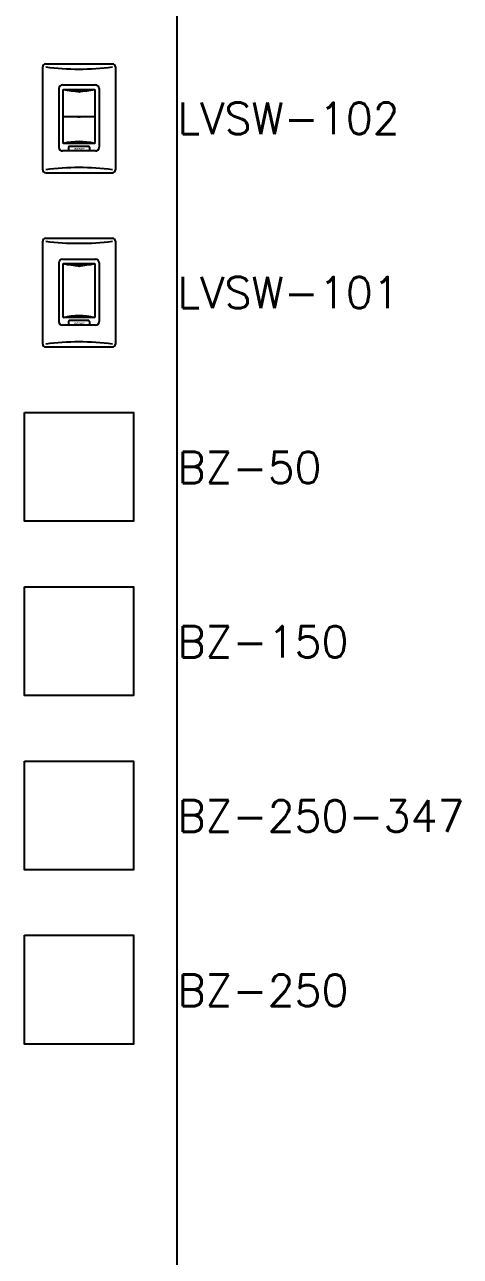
# Model space of a CAD drawing. Header units: inches. Extents: x -179 to 78, y 1 to 666.
# Drawn here: x -66.61 to -63.29, y 20.52 to 29.92 of the extents above; entities that cross this region are included whole.
import ezdxf

# ---------------------------------------------------------------- set-up
doc = ezdxf.new("R2010")
doc.units = ezdxf.units.IN
doc.header["$MEASUREMENT"] = 0
doc.styles.add('ROMANS', font='ROMANS.shx')

# ---------------------------------------------------------------- blocks, each defined once
blk = doc.blocks.new('LVSW-101')
h = blk.add_hatch(color=256)
edge = h.paths.add_edge_path()
edge.add_spline(control_points=[(-0.0277, -0.2322), (-0.0278, -0.2333), (-0.028, -0.2348), (-0.0281, -0.2362), (-0.0281, -0.2362), (-0.0281, -0.2362), (-0.0281, -0.2362), (-0.028, -0.236), (-0.0279, -0.2357), (-0.0278, -0.2354), (-0.0276, -0.2344), (-0.0273, -0.2335), (-0.0269, -0.2325), (-0.0269, -0.2325), (-0.0247, -0.2263), (-0.0247, -0.2263), (-0.0247, -0.2263), (-0.0225, -0.2263), (-0.0225, -0.2263), (-0.0225, -0.2263), (-0.0271, -0.2377), (-0.0271, -0.2377), (-0.0271, -0.2377), (-0.0296, -0.2377), (-0.0296, -0.2377), (-0.0296, -0.2377), (-0.0295, -0.2332), (-0.0295, -0.2332), (-0.0295, -0.232), (-0.0293, -0.2308), (-0.0292, -0.2296), (-0.0292, -0.2296), (-0.0292, -0.2296), (-0.0292, -0.2296), (-0.0296, -0.2308), (-0.03, -0.232), (-0.0304, -0.2332), (-0.0304, -0.2332), (-0.0322, -0.2377), (-0.0322, -0.2377), (-0.0322, -0.2377), (-0.0347, -0.2377), (-0.0347, -0.2377), (-0.0347, -0.2377), (-0.0345, -0.2263), (-0.0345, -0.2263), (-0.0345, -0.2263), (-0.0323, -0.2263), (-0.0323, -0.2263), (-0.0323, -0.2263), (-0.0326, -0.2325), (-0.0326, -0.2325), (-0.0327, -0.2335), (-0.0328, -0.2344), (-0.0329, -0.2354), (-0.033, -0.2357), (-0.033, -0.236), (-0.033, -0.2362), (-0.033, -0.2362), (-0.033, -0.2362), (-0.033, -0.2362), (-0.0325, -0.2348), (-0.0321, -0.2333), (-0.0317, -0.2322), (-0.0317, -0.2322), (-0.0294, -0.2263), (-0.0294, -0.2263), (-0.0294, -0.2263), (-0.0276, -0.2263), (-0.0276, -0.2263), (-0.0276, -0.2263), (-0.0277, -0.2322), (-0.0277, -0.2322)], knot_values=[0, 0, 0, 0, 1, 1, 1, 2, 2, 2, 3, 3, 3, 4, 4, 4, 5, 5, 5, 6, 6, 6, 7, 7, 7, 8, 8, 8, 9, 9, 9, 10, 10, 10, 11, 11, 11, 12, 12, 12, 13, 13, 13, 14, 14, 14, 15, 15, 15, 16, 16, 16, 17, 17, 17, 18, 18, 18, 19, 19, 19, 20, 20, 20, 21, 21, 21, 22, 22, 22, 23, 23, 23, 24, 24, 24, 24], degree=3, periodic=0)
h = blk.add_hatch(color=256)
edge = h.paths.add_edge_path()
edge.add_spline(control_points=[(-0.0182, -0.2377), (-0.0182, -0.2373), (-0.0182, -0.2369), (-0.0181, -0.2365), (-0.0181, -0.2365), (-0.017, -0.2314), (-0.017, -0.2314), (-0.0167, -0.2303), (-0.0166, -0.2289), (-0.0193, -0.2289), (-0.0218, -0.2289), (-0.0225, -0.23), (-0.0229, -0.2316), (-0.0229, -0.2316), (-0.021, -0.2316), (-0.021, -0.2316), (-0.0208, -0.2309), (-0.0206, -0.2304), (-0.0197, -0.2304), (-0.0192, -0.2304), (-0.0189, -0.2305), (-0.0189, -0.2308), (-0.0188, -0.2315), (-0.0192, -0.2319), (-0.0201, -0.2323), (-0.0218, -0.2329), (-0.0233, -0.2334), (-0.0237, -0.2353), (-0.0241, -0.2371), (-0.0236, -0.2379), (-0.022, -0.2379), (-0.0213, -0.2379), (-0.0206, -0.2375), (-0.02, -0.2368), (-0.02, -0.2368), (-0.02, -0.2368), (-0.02, -0.2368), (-0.0201, -0.2371), (-0.0201, -0.2374), (-0.02, -0.2377), (-0.02, -0.2377), (-0.0182, -0.2377), (-0.0182, -0.2377)], knot_values=[0, 0, 0, 0, 1, 1, 1, 2, 2, 2, 3, 3, 3, 4, 4, 4, 5, 5, 5, 6, 6, 6, 7, 7, 7, 8, 8, 8, 9, 9, 9, 10, 10, 10, 11, 11, 11, 12, 12, 12, 13, 13, 13, 14, 14, 14, 14], degree=3, periodic=0)
edge = h.paths.add_edge_path()
edge.add_spline(control_points=[(-0.0195, -0.2341), (-0.0198, -0.2349), (-0.0199, -0.2364), (-0.021, -0.2364), (-0.0218, -0.2364), (-0.0219, -0.2359), (-0.0217, -0.2353), (-0.0217, -0.2349), (-0.0215, -0.2345), (-0.0212, -0.2343), (-0.0206, -0.2338), (-0.0199, -0.2335), (-0.0194, -0.2332), (-0.0194, -0.2332), (-0.0195, -0.2341), (-0.0195, -0.2341)], knot_values=[0, 0, 0, 0, 1, 1, 1, 2, 2, 2, 3, 3, 3, 4, 4, 4, 5, 5, 5, 5], degree=3, periodic=0)
h = blk.add_hatch(color=256)
edge = h.paths.add_edge_path()
edge.add_spline(control_points=[(-0.0135, -0.2377), (-0.0147, -0.2378), (-0.0164, -0.2379), (-0.0161, -0.2363), (-0.0161, -0.2363), (-0.0148, -0.2306), (-0.0148, -0.2306), (-0.0148, -0.2306), (-0.0156, -0.2306), (-0.0156, -0.2306), (-0.0156, -0.2306), (-0.0153, -0.2291), (-0.0153, -0.2291), (-0.0153, -0.2291), (-0.0145, -0.2291), (-0.0145, -0.2291), (-0.0145, -0.2291), (-0.014, -0.2268), (-0.014, -0.2268), (-0.014, -0.2268), (-0.012, -0.2268), (-0.012, -0.2268), (-0.012, -0.2268), (-0.0125, -0.2291), (-0.0125, -0.2291), (-0.0125, -0.2291), (-0.0117, -0.2291), (-0.0117, -0.2291), (-0.0117, -0.2291), (-0.012, -0.2306), (-0.012, -0.2306), (-0.012, -0.2306), (-0.0128, -0.2306), (-0.0128, -0.2306), (-0.0128, -0.2306), (-0.014, -0.2359), (-0.014, -0.2359), (-0.014, -0.2362), (-0.0134, -0.2362), (-0.0132, -0.2361), (-0.0132, -0.2361), (-0.0135, -0.2377), (-0.0135, -0.2377)], knot_values=[0, 0, 0, 0, 1, 1, 1, 2, 2, 2, 3, 3, 3, 4, 4, 4, 5, 5, 5, 6, 6, 6, 7, 7, 7, 8, 8, 8, 9, 9, 9, 10, 10, 10, 11, 11, 11, 12, 12, 12, 13, 13, 13, 14, 14, 14, 14], degree=3, periodic=0)
h = blk.add_hatch(color=256)
edge = h.paths.add_edge_path()
edge.add_spline(control_points=[(-0.0094, -0.2377), (-0.0106, -0.2378), (-0.0123, -0.2379), (-0.0119, -0.2363), (-0.0119, -0.2363), (-0.0107, -0.2306), (-0.0107, -0.2306), (-0.0107, -0.2306), (-0.0115, -0.2306), (-0.0115, -0.2306), (-0.0115, -0.2306), (-0.0112, -0.2291), (-0.0112, -0.2291), (-0.0112, -0.2291), (-0.0104, -0.2291), (-0.0104, -0.2291), (-0.0104, -0.2291), (-0.0099, -0.2268), (-0.0099, -0.2268), (-0.0099, -0.2268), (-0.0079, -0.2268), (-0.0079, -0.2268), (-0.0079, -0.2268), (-0.0084, -0.2291), (-0.0084, -0.2291), (-0.0084, -0.2291), (-0.0076, -0.2291), (-0.0076, -0.2291), (-0.0076, -0.2291), (-0.0079, -0.2306), (-0.0079, -0.2306), (-0.0079, -0.2306), (-0.0087, -0.2306), (-0.0087, -0.2306), (-0.0087, -0.2306), (-0.0099, -0.2359), (-0.0099, -0.2359), (-0.0099, -0.2362), (-0.0093, -0.2362), (-0.0091, -0.2361), (-0.0091, -0.2361), (-0.0094, -0.2377), (-0.0094, -0.2377)], knot_values=[0, 0, 0, 0, 1, 1, 1, 2, 2, 2, 3, 3, 3, 4, 4, 4, 5, 5, 5, 6, 6, 6, 7, 7, 7, 8, 8, 8, 9, 9, 9, 10, 10, 10, 11, 11, 11, 12, 12, 12, 13, 13, 13, 14, 14, 14, 14], degree=3, periodic=0)
h = blk.add_hatch(color=256)
edge = h.paths.add_edge_path()
edge.add_spline(control_points=[(0.0001, -0.2297), (0.0003, -0.2287), (0.0004, -0.2277), (-0.0007, -0.2277), (-0.0014, -0.2277), (-0.002, -0.228), (-0.0021, -0.2288), (-0.0023, -0.2297), (-0.0018, -0.23), (-0.0013, -0.2304), (-0.0006, -0.2309), (0.0005, -0.2317), (0.0009, -0.2323), (0.0015, -0.233), (0.0016, -0.2337), (0.0014, -0.2347), (0.0009, -0.2368), (-0.0007, -0.2379), (-0.0028, -0.2379), (-0.0054, -0.2379), (-0.006, -0.2365), (-0.0055, -0.2345), (-0.0055, -0.2345), (-0.0054, -0.2336), (-0.0054, -0.2336), (-0.0054, -0.2336), (-0.0032, -0.2336), (-0.0032, -0.2336), (-0.0032, -0.2336), (-0.0034, -0.2343), (-0.0034, -0.2343), (-0.0037, -0.2354), (-0.0035, -0.2362), (-0.0024, -0.2362), (-0.0016, -0.2362), (-0.001, -0.2358), (-0.0009, -0.2349), (-0.0007, -0.2342), (-0.0009, -0.2338), (-0.0014, -0.2334), (-0.0023, -0.2325), (-0.0036, -0.2319), (-0.0042, -0.2308), (-0.0044, -0.2302), (-0.0045, -0.2296), (-0.0044, -0.229), (-0.0039, -0.2271), (-0.0026, -0.226), (-0.0004, -0.226), (0.003, -0.226), (0.0024, -0.2286), (0.0021, -0.2297), (0.0021, -0.2297), (0.0001, -0.2297), (0.0001, -0.2297)], knot_values=[0, 0, 0, 0, 1, 1, 1, 2, 2, 2, 3, 3, 3, 4, 4, 4, 5, 5, 5, 6, 6, 6, 7, 7, 7, 8, 8, 8, 9, 9, 9, 10, 10, 10, 11, 11, 11, 12, 12, 12, 13, 13, 13, 14, 14, 14, 15, 15, 15, 16, 16, 16, 17, 17, 17, 18, 18, 18, 18], degree=3, periodic=0)
h = blk.add_hatch(color=256)
edge = h.paths.add_edge_path(flags=16)
edge.add_spline(control_points=[(0.0052, -0.2377), (0.004, -0.2378), (0.0023, -0.2379), (0.0027, -0.2363), (0.0027, -0.2363), (0.0039, -0.2306), (0.0039, -0.2306), (0.0039, -0.2306), (0.0031, -0.2306), (0.0031, -0.2306), (0.0031, -0.2306), (0.0034, -0.2291), (0.0034, -0.2291), (0.0034, -0.2291), (0.0042, -0.2291), (0.0042, -0.2291), (0.0042, -0.2291), (0.0047, -0.2268), (0.0047, -0.2268), (0.0047, -0.2268), (0.0067, -0.2268), (0.0067, -0.2268), (0.0067, -0.2268), (0.0062, -0.2291), (0.0062, -0.2291), (0.0062, -0.2291), (0.007, -0.2291), (0.007, -0.2291), (0.007, -0.2291), (0.0067, -0.2306), (0.0067, -0.2306), (0.0067, -0.2306), (0.0059, -0.2306), (0.0059, -0.2306), (0.0059, -0.2306), (0.0048, -0.2359), (0.0048, -0.2359), (0.0047, -0.2362), (0.0053, -0.2362), (0.0055, -0.2361), (0.0055, -0.2361), (0.0052, -0.2377), (0.0052, -0.2377)], knot_values=[0, 0, 0, 0, 1, 1, 1, 2, 2, 2, 3, 3, 3, 4, 4, 4, 5, 5, 5, 6, 6, 6, 7, 7, 7, 8, 8, 8, 9, 9, 9, 10, 10, 10, 11, 11, 11, 12, 12, 12, 13, 13, 13, 14, 14, 14, 14], degree=3, periodic=0)
h = blk.add_hatch(color=256)
edge = h.paths.add_edge_path(flags=16)
edge.add_spline(control_points=[(0.0093, -0.2379), (0.0118, -0.2379), (0.0125, -0.2367), (0.0131, -0.2337), (0.0137, -0.2308), (0.0141, -0.2289), (0.0112, -0.2289), (0.0082, -0.2289), (0.0078, -0.2308), (0.0071, -0.2337), (0.0065, -0.2367), (0.0067, -0.2379), (0.0093, -0.2379)], knot_values=[0, 0, 0, 0, 1, 1, 1, 2, 2, 2, 3, 3, 3, 4, 4, 4, 4], degree=3, periodic=0)
edge = h.paths.add_edge_path(flags=16)
edge.add_spline(control_points=[(0.0095, -0.232), (0.0096, -0.2312), (0.0098, -0.2304), (0.0109, -0.2304), (0.0119, -0.2304), (0.0117, -0.2312), (0.0115, -0.232), (0.0115, -0.232), (0.0109, -0.2349), (0.0109, -0.2349), (0.0107, -0.2359), (0.0105, -0.2364), (0.0096, -0.2364), (0.0086, -0.2364), (0.0087, -0.2359), (0.0089, -0.2349), (0.0089, -0.2349), (0.0095, -0.232), (0.0095, -0.232)], knot_values=[0, 0, 0, 0, 1, 1, 1, 2, 2, 2, 3, 3, 3, 4, 4, 4, 5, 5, 5, 6, 6, 6, 6], degree=3, periodic=0)
h = blk.add_hatch(color=256)
edge = h.paths.add_edge_path(flags=16)
edge.add_spline(control_points=[(0.0177, -0.2291), (0.0177, -0.2291), (0.0157, -0.2291), (0.0157, -0.2291), (0.0157, -0.2291), (0.0133, -0.2405), (0.0133, -0.2405), (0.0133, -0.2405), (0.0152, -0.2405), (0.0152, -0.2405), (0.0152, -0.2405), (0.0159, -0.2368), (0.0159, -0.2368), (0.0159, -0.2368), (0.016, -0.2368), (0.016, -0.2368), (0.0163, -0.2377), (0.0168, -0.2378), (0.0176, -0.2379), (0.0192, -0.2379), (0.0199, -0.2364), (0.0202, -0.2351), (0.0202, -0.2351), (0.0209, -0.2319), (0.0209, -0.2319), (0.0213, -0.2296), (0.0207, -0.2289), (0.0195, -0.2289), (0.0187, -0.2289), (0.0181, -0.2292), (0.0175, -0.23), (0.0175, -0.23), (0.0175, -0.23), (0.0175, -0.23), (0.0175, -0.23), (0.0177, -0.2291), (0.0177, -0.2291)], knot_values=[0, 0, 0, 0, 1, 1, 1, 2, 2, 2, 3, 3, 3, 4, 4, 4, 5, 5, 5, 6, 6, 6, 7, 7, 7, 8, 8, 8, 9, 9, 9, 10, 10, 10, 11, 11, 11, 12, 12, 12, 12], degree=3, periodic=0)
edge = h.paths.add_edge_path(flags=16)
edge.add_spline(control_points=[(0.017, -0.2323), (0.0171, -0.2316), (0.0174, -0.2304), (0.0183, -0.2304), (0.0193, -0.2304), (0.019, -0.2312), (0.0189, -0.232), (0.0189, -0.232), (0.0183, -0.2349), (0.0183, -0.2349), (0.018, -0.2357), (0.0177, -0.2364), (0.0171, -0.2364), (0.0165, -0.2364), (0.0162, -0.2358), (0.0165, -0.2349), (0.0165, -0.2349), (0.017, -0.2323), (0.017, -0.2323)], knot_values=[0, 0, 0, 0, 1, 1, 1, 2, 2, 2, 3, 3, 3, 4, 4, 4, 5, 5, 5, 6, 6, 6, 6], degree=3, periodic=0)
h = blk.add_hatch(color=256)
edge = h.paths.add_edge_path(flags=16)
edge.add_spline(control_points=[(0.0252, -0.2291), (0.0252, -0.2291), (0.0232, -0.2291), (0.0232, -0.2291), (0.0232, -0.2291), (0.0208, -0.2405), (0.0208, -0.2405), (0.0208, -0.2405), (0.0226, -0.2405), (0.0226, -0.2405), (0.0226, -0.2405), (0.0235, -0.2368), (0.0235, -0.2368), (0.0235, -0.2368), (0.0235, -0.2368), (0.0235, -0.2368), (0.0238, -0.2377), (0.0243, -0.2378), (0.0251, -0.2379), (0.0267, -0.2379), (0.0274, -0.2364), (0.0277, -0.2351), (0.0277, -0.2351), (0.0284, -0.2319), (0.0284, -0.2319), (0.0288, -0.2296), (0.0282, -0.2289), (0.027, -0.2289), (0.0262, -0.2289), (0.0256, -0.2292), (0.025, -0.23), (0.025, -0.23), (0.025, -0.23), (0.025, -0.23), (0.025, -0.23), (0.0252, -0.2291), (0.0252, -0.2291)], knot_values=[0, 0, 0, 0, 1, 1, 1, 2, 2, 2, 3, 3, 3, 4, 4, 4, 5, 5, 5, 6, 6, 6, 7, 7, 7, 8, 8, 8, 9, 9, 9, 10, 10, 10, 11, 11, 11, 12, 12, 12, 12], degree=3, periodic=0)
edge = h.paths.add_edge_path(flags=16)
edge.add_spline(control_points=[(0.0245, -0.2323), (0.0246, -0.2316), (0.0249, -0.2304), (0.0258, -0.2304), (0.0268, -0.2304), (0.0265, -0.2312), (0.0264, -0.232), (0.0264, -0.232), (0.0258, -0.2349), (0.0258, -0.2349), (0.0255, -0.2357), (0.0252, -0.2364), (0.0246, -0.2364), (0.0239, -0.2364), (0.0238, -0.2358), (0.024, -0.2349), (0.024, -0.2349), (0.0245, -0.2323), (0.0245, -0.2323)], knot_values=[0, 0, 0, 0, 1, 1, 1, 2, 2, 2, 3, 3, 3, 4, 4, 4, 5, 5, 5, 6, 6, 6, 6], degree=3, periodic=0)
h = blk.add_hatch(color=256)
edge = h.paths.add_edge_path(flags=16)
edge.add_spline(control_points=[(0.0295, -0.2343), (0.0289, -0.2368), (0.0296, -0.2379), (0.0319, -0.2379), (0.0339, -0.2379), (0.035, -0.2367), (0.0353, -0.2348), (0.0353, -0.2348), (0.0333, -0.2348), (0.0333, -0.2348), (0.0331, -0.2358), (0.0328, -0.2364), (0.0321, -0.2364), (0.0315, -0.2364), (0.0311, -0.2362), (0.0313, -0.2351), (0.0313, -0.2351), (0.0316, -0.2338), (0.0316, -0.2338), (0.0316, -0.2338), (0.0355, -0.2338), (0.0355, -0.2338), (0.0355, -0.2338), (0.0358, -0.2326), (0.0358, -0.2326), (0.0363, -0.2303), (0.0363, -0.2289), (0.0335, -0.2289), (0.0316, -0.2289), (0.0303, -0.23), (0.03, -0.232), (0.03, -0.232), (0.0295, -0.2343), (0.0295, -0.2343)], knot_values=[0, 0, 0, 0, 1, 1, 1, 2, 2, 2, 3, 3, 3, 4, 4, 4, 5, 5, 5, 6, 6, 6, 7, 7, 7, 8, 8, 8, 9, 9, 9, 10, 10, 10, 11, 11, 11, 11], degree=3, periodic=0)
edge = h.paths.add_edge_path()
edge.add_spline(control_points=[(0.0319, -0.2323), (0.0319, -0.2323), (0.032, -0.2319), (0.032, -0.2319), (0.0321, -0.2312), (0.0323, -0.2304), (0.0332, -0.2304), (0.034, -0.2304), (0.0342, -0.2307), (0.034, -0.2315), (0.034, -0.2315), (0.0339, -0.2323), (0.0339, -0.2323), (0.0339, -0.2323), (0.0319, -0.2323), (0.0319, -0.2323)], knot_values=[0, 0, 0, 0, 1, 1, 1, 2, 2, 2, 3, 3, 3, 4, 4, 4, 5, 5, 5, 5], degree=3, periodic=0)
h = blk.add_hatch(color=256)
edge = h.paths.add_edge_path()
edge.add_spline(control_points=[(0.0398, -0.2306), (0.0398, -0.2306), (0.0398, -0.2306), (0.0398, -0.2306), (0.0402, -0.23), (0.0405, -0.2297), (0.0409, -0.2294), (0.0415, -0.2289), (0.0419, -0.229), (0.0422, -0.229), (0.0422, -0.229), (0.0417, -0.2313), (0.0417, -0.2313), (0.0406, -0.2312), (0.0397, -0.2315), (0.0394, -0.2327), (0.0394, -0.2327), (0.0384, -0.2377), (0.0384, -0.2377), (0.0384, -0.2377), (0.0364, -0.2377), (0.0364, -0.2377), (0.0364, -0.2377), (0.0382, -0.2291), (0.0382, -0.2291), (0.0382, -0.2291), (0.0401, -0.2291), (0.0401, -0.2291), (0.0401, -0.2291), (0.0398, -0.2306), (0.0398, -0.2306)], knot_values=[0, 0, 0, 0, 1, 1, 1, 2, 2, 2, 3, 3, 3, 4, 4, 4, 5, 5, 5, 6, 6, 6, 7, 7, 7, 8, 8, 8, 9, 9, 9, 10, 10, 10, 10], degree=3, periodic=0)
for p, q in [((-0.2771, -0.3923), (-0.2771, 0.3923)), ((-0.2544, 0.415), (0.2544, 0.415)), ((0.2771, 0.3923), (0.2771, -0.3923)), ((-0.1536, 0.227), (-0.1536, -0.221)), ((-0.1536, 0.227), (-0.1536, -0.2212)), ((-0.1257, 0.2549), (0.1257, 0.2549)), ((-0.1257, 0.2549), (0.1257, 0.2549)), ((-0.1199, -0.1913), (-0.1199, 0.2212)), ((-0.1199, 0.2212), (0.1199, 0.2212)), ((-0.0079, 0.2073), (-0.0079, 0.2047)), ((0.0079, 0.2073), (0.0079, 0.2047)), ((0.1199, 0.2212), (0.1199, -0.1913)), ((0.1536, 0.227), (0.1536, -0.221)), ((0.1536, 0.227), (0.1536, -0.2212)), ((0.1257, -0.2489), (-0.1257, -0.2489)), ((0.1257, -0.2491), (-0.1257, -0.2491)), ((0.1199, -0.1913), (-0.1199, -0.1913)), ((-0.0799, -0.2198), (-0.0799, -0.2491)), ((0.0743, -0.2142), (-0.0743, -0.2142)), ((0.0799, -0.2198), (0.0799, -0.2491)), ((-0.2544, -0.415), (0.2544, -0.415))]:
    blk.add_line(p, q)
for centre, radius, start, end in [((-0.2544, 0.3923), 0.0227, 90, 180), ((0, 2.394), 2.0178, 262.75705, 277.24295), ((0.2544, 0.3923), 0.0227, 0, 90), ((-0.1257, 0.227), 0.0279, 90, 180), ((-0.1257, 0.227), 0.0279, 90, 180), ((0, 0.7266), 0.5194, 256.64818, 283.35182), ((0, 0.2177), 0.0151, 238.6629, 301.3371), ((0.1257, 0.227), 0.0279, 0, 90), ((0.1257, 0.227), 0.0279, 0, 90), ((0, -0.6967), 0.5194, 76.64818, 103.35182), ((-0.1257, -0.221), 0.0279, 180, 270), ((-0.1257, -0.2212), 0.0279, 180, 270), ((-0.0743, -0.2198), 0.00564, 90, 180), ((0.0743, -0.2198), 0.00564, 0, 90), ((0.1257, -0.221), 0.0279, 270, 0), ((0.1257, -0.2212), 0.0279, 270, 0), ((-0.2544, -0.3923), 0.0227, 180, 270), ((0, -2.394), 2.0178, 82.75705, 97.24295), ((0.2544, -0.3923), 0.0227, 270, 0)]:
    blk.add_arc(centre, radius, start, end)
at = {"insert": (0.75, 0), "char_height": 0.24, "width": 5.724, "attachment_point": 4, "style": 'ROMANS'}
blk.add_mtext('LVSW-101', dxfattribs=at)
blk = doc.blocks.new('LVSW-102')
h = blk.add_hatch(color=256)
edge = h.paths.add_edge_path()
edge.add_spline(control_points=[(-0.0277, -0.2322), (-0.0278, -0.2333), (-0.028, -0.2348), (-0.0281, -0.2362), (-0.0281, -0.2362), (-0.0281, -0.2362), (-0.0281, -0.2362), (-0.028, -0.236), (-0.0279, -0.2357), (-0.0278, -0.2354), (-0.0276, -0.2344), (-0.0273, -0.2335), (-0.0269, -0.2325), (-0.0269, -0.2325), (-0.0247, -0.2263), (-0.0247, -0.2263), (-0.0247, -0.2263), (-0.0225, -0.2263), (-0.0225, -0.2263), (-0.0225, -0.2263), (-0.0271, -0.2377), (-0.0271, -0.2377), (-0.0271, -0.2377), (-0.0296, -0.2377), (-0.0296, -0.2377), (-0.0296, -0.2377), (-0.0295, -0.2332), (-0.0295, -0.2332), (-0.0295, -0.232), (-0.0293, -0.2308), (-0.0292, -0.2296), (-0.0292, -0.2296), (-0.0292, -0.2296), (-0.0292, -0.2296), (-0.0296, -0.2308), (-0.03, -0.232), (-0.0304, -0.2332), (-0.0304, -0.2332), (-0.0322, -0.2377), (-0.0322, -0.2377), (-0.0322, -0.2377), (-0.0347, -0.2377), (-0.0347, -0.2377), (-0.0347, -0.2377), (-0.0345, -0.2263), (-0.0345, -0.2263), (-0.0345, -0.2263), (-0.0323, -0.2263), (-0.0323, -0.2263), (-0.0323, -0.2263), (-0.0326, -0.2325), (-0.0326, -0.2325), (-0.0327, -0.2335), (-0.0328, -0.2344), (-0.0329, -0.2354), (-0.033, -0.2357), (-0.033, -0.236), (-0.033, -0.2362), (-0.033, -0.2362), (-0.033, -0.2362), (-0.033, -0.2362), (-0.0325, -0.2348), (-0.0321, -0.2333), (-0.0317, -0.2322), (-0.0317, -0.2322), (-0.0294, -0.2263), (-0.0294, -0.2263), (-0.0294, -0.2263), (-0.0276, -0.2263), (-0.0276, -0.2263), (-0.0276, -0.2263), (-0.0277, -0.2322), (-0.0277, -0.2322)], knot_values=[0, 0, 0, 0, 1, 1, 1, 2, 2, 2, 3, 3, 3, 4, 4, 4, 5, 5, 5, 6, 6, 6, 7, 7, 7, 8, 8, 8, 9, 9, 9, 10, 10, 10, 11, 11, 11, 12, 12, 12, 13, 13, 13, 14, 14, 14, 15, 15, 15, 16, 16, 16, 17, 17, 17, 18, 18, 18, 19, 19, 19, 20, 20, 20, 21, 21, 21, 22, 22, 22, 23, 23, 23, 24, 24, 24, 24], degree=3, periodic=0)
h = blk.add_hatch(color=256)
edge = h.paths.add_edge_path()
edge.add_spline(control_points=[(-0.0182, -0.2377), (-0.0182, -0.2373), (-0.0182, -0.2369), (-0.0181, -0.2365), (-0.0181, -0.2365), (-0.017, -0.2314), (-0.017, -0.2314), (-0.0167, -0.2303), (-0.0166, -0.2289), (-0.0193, -0.2289), (-0.0218, -0.2289), (-0.0225, -0.23), (-0.0229, -0.2316), (-0.0229, -0.2316), (-0.021, -0.2316), (-0.021, -0.2316), (-0.0208, -0.2309), (-0.0206, -0.2304), (-0.0197, -0.2304), (-0.0192, -0.2304), (-0.0189, -0.2305), (-0.0189, -0.2308), (-0.0188, -0.2315), (-0.0192, -0.2319), (-0.0201, -0.2323), (-0.0218, -0.2329), (-0.0233, -0.2334), (-0.0237, -0.2353), (-0.0241, -0.2371), (-0.0236, -0.2379), (-0.022, -0.2379), (-0.0213, -0.2379), (-0.0206, -0.2375), (-0.02, -0.2368), (-0.02, -0.2368), (-0.02, -0.2368), (-0.02, -0.2368), (-0.0201, -0.2371), (-0.0201, -0.2374), (-0.02, -0.2377), (-0.02, -0.2377), (-0.0182, -0.2377), (-0.0182, -0.2377)], knot_values=[0, 0, 0, 0, 1, 1, 1, 2, 2, 2, 3, 3, 3, 4, 4, 4, 5, 5, 5, 6, 6, 6, 7, 7, 7, 8, 8, 8, 9, 9, 9, 10, 10, 10, 11, 11, 11, 12, 12, 12, 13, 13, 13, 14, 14, 14, 14], degree=3, periodic=0)
edge = h.paths.add_edge_path()
edge.add_spline(control_points=[(-0.0195, -0.2341), (-0.0198, -0.2349), (-0.0199, -0.2364), (-0.021, -0.2364), (-0.0218, -0.2364), (-0.0219, -0.2359), (-0.0217, -0.2353), (-0.0217, -0.2349), (-0.0215, -0.2345), (-0.0212, -0.2343), (-0.0206, -0.2338), (-0.0199, -0.2335), (-0.0194, -0.2332), (-0.0194, -0.2332), (-0.0195, -0.2341), (-0.0195, -0.2341)], knot_values=[0, 0, 0, 0, 1, 1, 1, 2, 2, 2, 3, 3, 3, 4, 4, 4, 5, 5, 5, 5], degree=3, periodic=0)
h = blk.add_hatch(color=256)
edge = h.paths.add_edge_path()
edge.add_spline(control_points=[(-0.0135, -0.2377), (-0.0147, -0.2378), (-0.0164, -0.2379), (-0.0161, -0.2363), (-0.0161, -0.2363), (-0.0148, -0.2306), (-0.0148, -0.2306), (-0.0148, -0.2306), (-0.0156, -0.2306), (-0.0156, -0.2306), (-0.0156, -0.2306), (-0.0153, -0.2291), (-0.0153, -0.2291), (-0.0153, -0.2291), (-0.0145, -0.2291), (-0.0145, -0.2291), (-0.0145, -0.2291), (-0.014, -0.2268), (-0.014, -0.2268), (-0.014, -0.2268), (-0.012, -0.2268), (-0.012, -0.2268), (-0.012, -0.2268), (-0.0125, -0.2291), (-0.0125, -0.2291), (-0.0125, -0.2291), (-0.0117, -0.2291), (-0.0117, -0.2291), (-0.0117, -0.2291), (-0.012, -0.2306), (-0.012, -0.2306), (-0.012, -0.2306), (-0.0128, -0.2306), (-0.0128, -0.2306), (-0.0128, -0.2306), (-0.014, -0.2359), (-0.014, -0.2359), (-0.014, -0.2362), (-0.0134, -0.2362), (-0.0132, -0.2361), (-0.0132, -0.2361), (-0.0135, -0.2377), (-0.0135, -0.2377)], knot_values=[0, 0, 0, 0, 1, 1, 1, 2, 2, 2, 3, 3, 3, 4, 4, 4, 5, 5, 5, 6, 6, 6, 7, 7, 7, 8, 8, 8, 9, 9, 9, 10, 10, 10, 11, 11, 11, 12, 12, 12, 13, 13, 13, 14, 14, 14, 14], degree=3, periodic=0)
h = blk.add_hatch(color=256)
edge = h.paths.add_edge_path()
edge.add_spline(control_points=[(-0.0094, -0.2377), (-0.0106, -0.2378), (-0.0123, -0.2379), (-0.0119, -0.2363), (-0.0119, -0.2363), (-0.0107, -0.2306), (-0.0107, -0.2306), (-0.0107, -0.2306), (-0.0115, -0.2306), (-0.0115, -0.2306), (-0.0115, -0.2306), (-0.0112, -0.2291), (-0.0112, -0.2291), (-0.0112, -0.2291), (-0.0104, -0.2291), (-0.0104, -0.2291), (-0.0104, -0.2291), (-0.0099, -0.2268), (-0.0099, -0.2268), (-0.0099, -0.2268), (-0.0079, -0.2268), (-0.0079, -0.2268), (-0.0079, -0.2268), (-0.0084, -0.2291), (-0.0084, -0.2291), (-0.0084, -0.2291), (-0.0076, -0.2291), (-0.0076, -0.2291), (-0.0076, -0.2291), (-0.0079, -0.2306), (-0.0079, -0.2306), (-0.0079, -0.2306), (-0.0087, -0.2306), (-0.0087, -0.2306), (-0.0087, -0.2306), (-0.0099, -0.2359), (-0.0099, -0.2359), (-0.0099, -0.2362), (-0.0093, -0.2362), (-0.0091, -0.2361), (-0.0091, -0.2361), (-0.0094, -0.2377), (-0.0094, -0.2377)], knot_values=[0, 0, 0, 0, 1, 1, 1, 2, 2, 2, 3, 3, 3, 4, 4, 4, 5, 5, 5, 6, 6, 6, 7, 7, 7, 8, 8, 8, 9, 9, 9, 10, 10, 10, 11, 11, 11, 12, 12, 12, 13, 13, 13, 14, 14, 14, 14], degree=3, periodic=0)
h = blk.add_hatch(color=256)
edge = h.paths.add_edge_path()
edge.add_spline(control_points=[(0.0001, -0.2297), (0.0003, -0.2287), (0.0004, -0.2277), (-0.0007, -0.2277), (-0.0014, -0.2277), (-0.002, -0.228), (-0.0021, -0.2288), (-0.0023, -0.2297), (-0.0018, -0.23), (-0.0013, -0.2304), (-0.0006, -0.2309), (0.0005, -0.2317), (0.0009, -0.2323), (0.0015, -0.233), (0.0016, -0.2337), (0.0014, -0.2347), (0.0009, -0.2368), (-0.0007, -0.2379), (-0.0028, -0.2379), (-0.0054, -0.2379), (-0.006, -0.2365), (-0.0055, -0.2345), (-0.0055, -0.2345), (-0.0054, -0.2336), (-0.0054, -0.2336), (-0.0054, -0.2336), (-0.0032, -0.2336), (-0.0032, -0.2336), (-0.0032, -0.2336), (-0.0034, -0.2343), (-0.0034, -0.2343), (-0.0037, -0.2354), (-0.0035, -0.2362), (-0.0024, -0.2362), (-0.0016, -0.2362), (-0.001, -0.2358), (-0.0009, -0.2349), (-0.0007, -0.2342), (-0.0009, -0.2338), (-0.0014, -0.2334), (-0.0023, -0.2325), (-0.0036, -0.2319), (-0.0042, -0.2308), (-0.0044, -0.2302), (-0.0045, -0.2296), (-0.0044, -0.229), (-0.0039, -0.2271), (-0.0026, -0.226), (-0.0004, -0.226), (0.003, -0.226), (0.0024, -0.2286), (0.0021, -0.2297), (0.0021, -0.2297), (0.0001, -0.2297), (0.0001, -0.2297)], knot_values=[0, 0, 0, 0, 1, 1, 1, 2, 2, 2, 3, 3, 3, 4, 4, 4, 5, 5, 5, 6, 6, 6, 7, 7, 7, 8, 8, 8, 9, 9, 9, 10, 10, 10, 11, 11, 11, 12, 12, 12, 13, 13, 13, 14, 14, 14, 15, 15, 15, 16, 16, 16, 17, 17, 17, 18, 18, 18, 18], degree=3, periodic=0)
h = blk.add_hatch(color=256)
edge = h.paths.add_edge_path(flags=16)
edge.add_spline(control_points=[(0.0052, -0.2377), (0.004, -0.2378), (0.0023, -0.2379), (0.0027, -0.2363), (0.0027, -0.2363), (0.0039, -0.2306), (0.0039, -0.2306), (0.0039, -0.2306), (0.0031, -0.2306), (0.0031, -0.2306), (0.0031, -0.2306), (0.0034, -0.2291), (0.0034, -0.2291), (0.0034, -0.2291), (0.0042, -0.2291), (0.0042, -0.2291), (0.0042, -0.2291), (0.0047, -0.2268), (0.0047, -0.2268), (0.0047, -0.2268), (0.0067, -0.2268), (0.0067, -0.2268), (0.0067, -0.2268), (0.0062, -0.2291), (0.0062, -0.2291), (0.0062, -0.2291), (0.007, -0.2291), (0.007, -0.2291), (0.007, -0.2291), (0.0067, -0.2306), (0.0067, -0.2306), (0.0067, -0.2306), (0.0059, -0.2306), (0.0059, -0.2306), (0.0059, -0.2306), (0.0048, -0.2359), (0.0048, -0.2359), (0.0047, -0.2362), (0.0053, -0.2362), (0.0055, -0.2361), (0.0055, -0.2361), (0.0052, -0.2377), (0.0052, -0.2377)], knot_values=[0, 0, 0, 0, 1, 1, 1, 2, 2, 2, 3, 3, 3, 4, 4, 4, 5, 5, 5, 6, 6, 6, 7, 7, 7, 8, 8, 8, 9, 9, 9, 10, 10, 10, 11, 11, 11, 12, 12, 12, 13, 13, 13, 14, 14, 14, 14], degree=3, periodic=0)
h = blk.add_hatch(color=256)
edge = h.paths.add_edge_path(flags=16)
edge.add_spline(control_points=[(0.0093, -0.2379), (0.0118, -0.2379), (0.0125, -0.2367), (0.0131, -0.2337), (0.0137, -0.2308), (0.0141, -0.2289), (0.0112, -0.2289), (0.0082, -0.2289), (0.0078, -0.2308), (0.0071, -0.2337), (0.0065, -0.2367), (0.0067, -0.2379), (0.0093, -0.2379)], knot_values=[0, 0, 0, 0, 1, 1, 1, 2, 2, 2, 3, 3, 3, 4, 4, 4, 4], degree=3, periodic=0)
edge = h.paths.add_edge_path(flags=16)
edge.add_spline(control_points=[(0.0095, -0.232), (0.0096, -0.2312), (0.0098, -0.2304), (0.0109, -0.2304), (0.0119, -0.2304), (0.0117, -0.2312), (0.0115, -0.232), (0.0115, -0.232), (0.0109, -0.2349), (0.0109, -0.2349), (0.0107, -0.2359), (0.0105, -0.2364), (0.0096, -0.2364), (0.0086, -0.2364), (0.0087, -0.2359), (0.0089, -0.2349), (0.0089, -0.2349), (0.0095, -0.232), (0.0095, -0.232)], knot_values=[0, 0, 0, 0, 1, 1, 1, 2, 2, 2, 3, 3, 3, 4, 4, 4, 5, 5, 5, 6, 6, 6, 6], degree=3, periodic=0)
h = blk.add_hatch(color=256)
edge = h.paths.add_edge_path(flags=16)
edge.add_spline(control_points=[(0.0177, -0.2291), (0.0177, -0.2291), (0.0157, -0.2291), (0.0157, -0.2291), (0.0157, -0.2291), (0.0133, -0.2405), (0.0133, -0.2405), (0.0133, -0.2405), (0.0152, -0.2405), (0.0152, -0.2405), (0.0152, -0.2405), (0.0159, -0.2368), (0.0159, -0.2368), (0.0159, -0.2368), (0.016, -0.2368), (0.016, -0.2368), (0.0163, -0.2377), (0.0168, -0.2378), (0.0176, -0.2379), (0.0192, -0.2379), (0.0199, -0.2364), (0.0202, -0.2351), (0.0202, -0.2351), (0.0209, -0.2319), (0.0209, -0.2319), (0.0213, -0.2296), (0.0207, -0.2289), (0.0195, -0.2289), (0.0187, -0.2289), (0.0181, -0.2292), (0.0175, -0.23), (0.0175, -0.23), (0.0175, -0.23), (0.0175, -0.23), (0.0175, -0.23), (0.0177, -0.2291), (0.0177, -0.2291)], knot_values=[0, 0, 0, 0, 1, 1, 1, 2, 2, 2, 3, 3, 3, 4, 4, 4, 5, 5, 5, 6, 6, 6, 7, 7, 7, 8, 8, 8, 9, 9, 9, 10, 10, 10, 11, 11, 11, 12, 12, 12, 12], degree=3, periodic=0)
edge = h.paths.add_edge_path(flags=16)
edge.add_spline(control_points=[(0.017, -0.2323), (0.0171, -0.2316), (0.0174, -0.2304), (0.0183, -0.2304), (0.0193, -0.2304), (0.019, -0.2312), (0.0189, -0.232), (0.0189, -0.232), (0.0183, -0.2349), (0.0183, -0.2349), (0.018, -0.2357), (0.0177, -0.2364), (0.0171, -0.2364), (0.0165, -0.2364), (0.0162, -0.2358), (0.0165, -0.2349), (0.0165, -0.2349), (0.017, -0.2323), (0.017, -0.2323)], knot_values=[0, 0, 0, 0, 1, 1, 1, 2, 2, 2, 3, 3, 3, 4, 4, 4, 5, 5, 5, 6, 6, 6, 6], degree=3, periodic=0)
h = blk.add_hatch(color=256)
edge = h.paths.add_edge_path(flags=16)
edge.add_spline(control_points=[(0.0252, -0.2291), (0.0252, -0.2291), (0.0232, -0.2291), (0.0232, -0.2291), (0.0232, -0.2291), (0.0208, -0.2405), (0.0208, -0.2405), (0.0208, -0.2405), (0.0226, -0.2405), (0.0226, -0.2405), (0.0226, -0.2405), (0.0235, -0.2368), (0.0235, -0.2368), (0.0235, -0.2368), (0.0235, -0.2368), (0.0235, -0.2368), (0.0238, -0.2377), (0.0243, -0.2378), (0.0251, -0.2379), (0.0267, -0.2379), (0.0274, -0.2364), (0.0277, -0.2351), (0.0277, -0.2351), (0.0284, -0.2319), (0.0284, -0.2319), (0.0288, -0.2296), (0.0282, -0.2289), (0.027, -0.2289), (0.0262, -0.2289), (0.0256, -0.2292), (0.025, -0.23), (0.025, -0.23), (0.025, -0.23), (0.025, -0.23), (0.025, -0.23), (0.0252, -0.2291), (0.0252, -0.2291)], knot_values=[0, 0, 0, 0, 1, 1, 1, 2, 2, 2, 3, 3, 3, 4, 4, 4, 5, 5, 5, 6, 6, 6, 7, 7, 7, 8, 8, 8, 9, 9, 9, 10, 10, 10, 11, 11, 11, 12, 12, 12, 12], degree=3, periodic=0)
edge = h.paths.add_edge_path(flags=16)
edge.add_spline(control_points=[(0.0245, -0.2323), (0.0246, -0.2316), (0.0249, -0.2304), (0.0258, -0.2304), (0.0268, -0.2304), (0.0265, -0.2312), (0.0264, -0.232), (0.0264, -0.232), (0.0258, -0.2349), (0.0258, -0.2349), (0.0255, -0.2357), (0.0252, -0.2364), (0.0246, -0.2364), (0.0239, -0.2364), (0.0238, -0.2358), (0.024, -0.2349), (0.024, -0.2349), (0.0245, -0.2323), (0.0245, -0.2323)], knot_values=[0, 0, 0, 0, 1, 1, 1, 2, 2, 2, 3, 3, 3, 4, 4, 4, 5, 5, 5, 6, 6, 6, 6], degree=3, periodic=0)
h = blk.add_hatch(color=256)
edge = h.paths.add_edge_path(flags=16)
edge.add_spline(control_points=[(0.0295, -0.2343), (0.0289, -0.2368), (0.0296, -0.2379), (0.0319, -0.2379), (0.0339, -0.2379), (0.035, -0.2367), (0.0353, -0.2348), (0.0353, -0.2348), (0.0333, -0.2348), (0.0333, -0.2348), (0.0331, -0.2358), (0.0328, -0.2364), (0.0321, -0.2364), (0.0315, -0.2364), (0.0311, -0.2362), (0.0313, -0.2351), (0.0313, -0.2351), (0.0316, -0.2338), (0.0316, -0.2338), (0.0316, -0.2338), (0.0355, -0.2338), (0.0355, -0.2338), (0.0355, -0.2338), (0.0358, -0.2326), (0.0358, -0.2326), (0.0363, -0.2303), (0.0363, -0.2289), (0.0335, -0.2289), (0.0316, -0.2289), (0.0303, -0.23), (0.03, -0.232), (0.03, -0.232), (0.0295, -0.2343), (0.0295, -0.2343)], knot_values=[0, 0, 0, 0, 1, 1, 1, 2, 2, 2, 3, 3, 3, 4, 4, 4, 5, 5, 5, 6, 6, 6, 7, 7, 7, 8, 8, 8, 9, 9, 9, 10, 10, 10, 11, 11, 11, 11], degree=3, periodic=0)
edge = h.paths.add_edge_path()
edge.add_spline(control_points=[(0.0319, -0.2323), (0.0319, -0.2323), (0.032, -0.2319), (0.032, -0.2319), (0.0321, -0.2312), (0.0323, -0.2304), (0.0332, -0.2304), (0.034, -0.2304), (0.0342, -0.2307), (0.034, -0.2315), (0.034, -0.2315), (0.0339, -0.2323), (0.0339, -0.2323), (0.0339, -0.2323), (0.0319, -0.2323), (0.0319, -0.2323)], knot_values=[0, 0, 0, 0, 1, 1, 1, 2, 2, 2, 3, 3, 3, 4, 4, 4, 5, 5, 5, 5], degree=3, periodic=0)
h = blk.add_hatch(color=256)
edge = h.paths.add_edge_path()
edge.add_spline(control_points=[(0.0398, -0.2306), (0.0398, -0.2306), (0.0398, -0.2306), (0.0398, -0.2306), (0.0402, -0.23), (0.0405, -0.2297), (0.0409, -0.2294), (0.0415, -0.2289), (0.0419, -0.229), (0.0422, -0.229), (0.0422, -0.229), (0.0417, -0.2313), (0.0417, -0.2313), (0.0406, -0.2312), (0.0397, -0.2315), (0.0394, -0.2327), (0.0394, -0.2327), (0.0384, -0.2377), (0.0384, -0.2377), (0.0384, -0.2377), (0.0364, -0.2377), (0.0364, -0.2377), (0.0364, -0.2377), (0.0382, -0.2291), (0.0382, -0.2291), (0.0382, -0.2291), (0.0401, -0.2291), (0.0401, -0.2291), (0.0401, -0.2291), (0.0398, -0.2306), (0.0398, -0.2306)], knot_values=[0, 0, 0, 0, 1, 1, 1, 2, 2, 2, 3, 3, 3, 4, 4, 4, 5, 5, 5, 6, 6, 6, 7, 7, 7, 8, 8, 8, 9, 9, 9, 10, 10, 10, 10], degree=3, periodic=0)
for p, q in [((-0.2771, -0.3923), (-0.2771, 0.3923)), ((-0.2544, 0.415), (0.2544, 0.415)), ((0.2771, 0.3923), (0.2771, -0.3923)), ((-0.1536, 0.227), (-0.1536, -0.221)), ((-0.1536, 0.227), (-0.1536, -0.2212)), ((-0.1257, 0.2549), (0.1257, 0.2549)), ((-0.1257, 0.2549), (0.1257, 0.2549)), ((-0.1199, -0.1913), (-0.1199, 0.2212)), ((-0.1199, 0.2212), (0.1199, 0.2212)), ((-0.0079, 0.2073), (-0.0079, 0.2047)), ((0.0079, 0.2073), (0.0079, 0.2047)), ((0.1199, 0.2212), (0.1199, -0.1913)), ((0.1536, 0.227), (0.1536, -0.221)), ((0.1536, 0.227), (0.1536, -0.2212)), ((-0.1199, 0.015), (0.1199, 0.015)), ((-0.0079, 0.015), (-0.0079, 0.0125)), ((0.0079, 0.015), (0.0079, 0.0125)), ((0.1257, -0.2489), (-0.1257, -0.2489)), ((0.1257, -0.2491), (-0.1257, -0.2491)), ((0.1199, -0.1913), (-0.1199, -0.1913)), ((-0.0799, -0.2198), (-0.0799, -0.2491)), ((0.0743, -0.2142), (-0.0743, -0.2142)), ((0.0799, -0.2198), (0.0799, -0.2491)), ((-0.2544, -0.415), (0.2544, -0.415))]:
    blk.add_line(p, q)
for centre, radius, start, end in [((-0.2544, 0.3923), 0.0227, 90, 180), ((0, 2.394), 2.0178, 262.75705, 277.24295), ((0.2544, 0.3923), 0.0227, 0, 90), ((-0.1257, 0.227), 0.0279, 90, 180), ((-0.1257, 0.227), 0.0279, 90, 180), ((0, 0.7266), 0.5194, 256.64818, 283.35182), ((0, 0.2177), 0.0151, 238.6629, 301.3371), ((0.1257, 0.227), 0.0279, 0, 90), ((0.1257, 0.227), 0.0279, 0, 90), ((0, 0.0254), 0.0151, 238.6629, 301.3371), ((0, -0.6967), 0.5194, 76.64818, 103.35182), ((-0.1257, -0.221), 0.0279, 180, 270), ((-0.1257, -0.2212), 0.0279, 180, 270), ((-0.0743, -0.2198), 0.00564, 90, 180), ((0.0743, -0.2198), 0.00564, 0, 90), ((0.1257, -0.221), 0.0279, 270, 0), ((0.1257, -0.2212), 0.0279, 270, 0), ((-0.2544, -0.3923), 0.0227, 180, 270), ((0, -2.394), 2.0178, 82.75705, 97.24295), ((0.2544, -0.3923), 0.0227, 270, 0)]:
    blk.add_arc(centre, radius, start, end)
at = {"insert": (0.75, 0), "char_height": 0.24, "width": 5.724, "attachment_point": 4, "style": 'ROMANS'}
blk.add_mtext('LVSW-102', dxfattribs=at)
blk = doc.blocks.new('BZ-150')
blk.add_lwpolyline([(-0.415, 0.415), (0.415, 0.415), (0.415, -0.415), (-0.415, -0.415)], close=True)
at = {"insert": (0.75, -0.0047), "char_height": 0.24, "width": 5.724, "attachment_point": 4, "style": 'ROMANS'}
blk.add_mtext('BZ-150', dxfattribs=at)
blk = doc.blocks.new('BZ-50')
blk.add_lwpolyline([(-0.415, 0.415), (0.415, 0.415), (0.415, -0.415), (-0.415, -0.415)], close=True)
at = {"insert": (0.75, -0.0047), "char_height": 0.24, "width": 5.724, "attachment_point": 4, "style": 'ROMANS'}
blk.add_mtext('BZ-50', dxfattribs=at)
blk = doc.blocks.new('BZ-250-347')
blk.add_lwpolyline([(-0.415, 0.415), (0.415, 0.415), (0.415, -0.415), (-0.415, -0.415)], close=True)
at = {"insert": (0.75, -0.0047), "char_height": 0.24, "width": 5.724, "attachment_point": 4, "style": 'ROMANS'}
blk.add_mtext('BZ-250-347', dxfattribs=at)
blk = doc.blocks.new('BZ-250')
blk.add_lwpolyline([(-0.415, 0.415), (0.415, 0.415), (0.415, -0.415), (-0.415, -0.415)], close=True)
at = {"insert": (0.75, -0.0047), "char_height": 0.24, "width": 5.724, "attachment_point": 4, "style": 'ROMANS'}
blk.add_mtext('BZ-250', dxfattribs=at)

msp = doc.modelspace()

# ---------------------------------------------------------------- linework, layer by layer
at = {"color": 1}
msp.add_line((-65.44978, 0.53073), (-65.44978, 152.93582), dxfattribs=at)

# ---------------------------------------------------------------- block references
for name, p in [('LVSW-102', (-66.19978, 29.2066)), ('LVSW-101', (-66.19978, 27.8766)), ('BZ-50', (-66.19978, 26.5466)), ('BZ-150', (-66.19978, 25.2166)), ('BZ-250-347', (-66.19978, 23.8866)), ('BZ-250', (-66.19978, 22.5566))]:
    msp.add_blockref(name, p)

doc.saveas('drawing.dxf')
